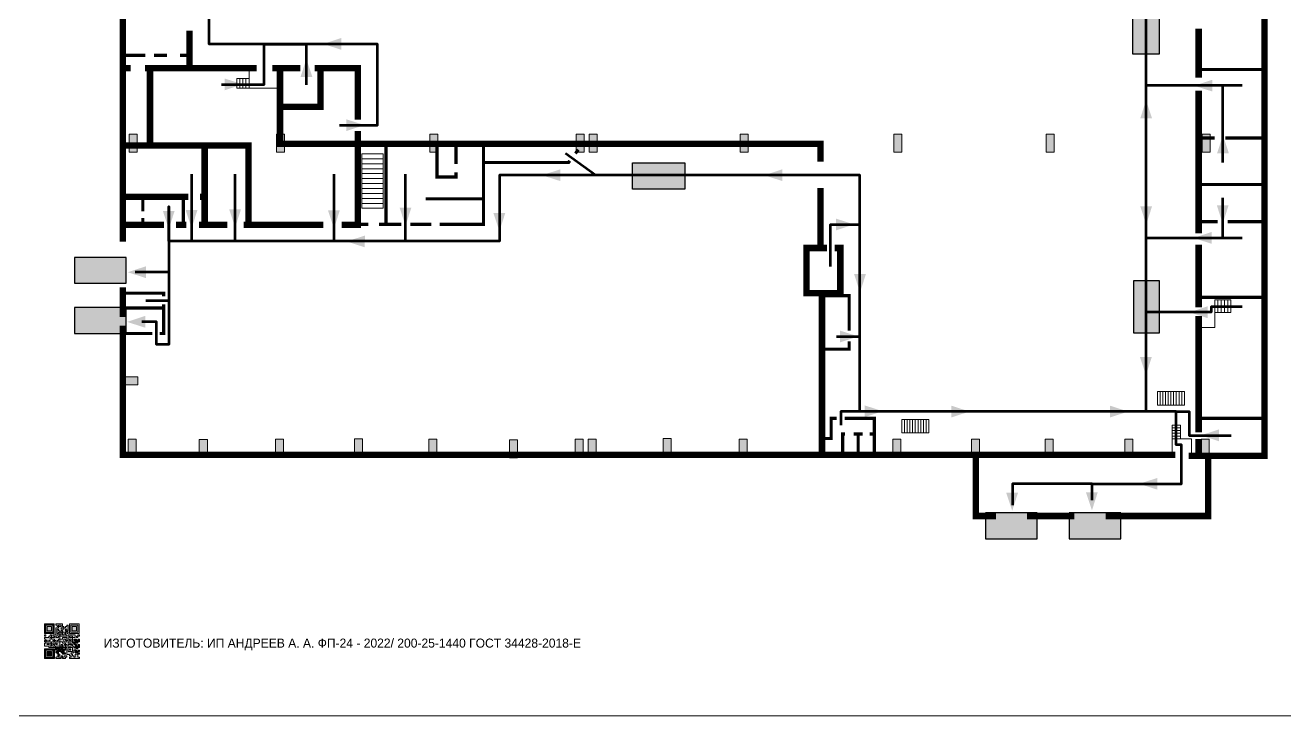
# Model space of a CAD drawing. Header units: millimetres. Extents: x 13810 to 67229, y 12374 to 21950.
# Drawn here: x 43594.5 to 43985.2, y 14154.1 to 14368.4 of the extents above; entities that cross this region are included whole.
import ezdxf

# ---------------------------------------------------------------- set-up
doc = ezdxf.new("R2010")
doc.units = ezdxf.units.MM
doc.layers.add('План_Штампы', color=7, linetype='Continuous')
doc.styles.add('обычный', font='arial.ttf')

# ---------------------------------------------------------------- blocks, each defined once
blk = doc.blocks.new('QR')
at = {"lineweight": 0}
h = blk.add_hatch(color=256, dxfattribs=at)
h.dxf.hatch_style = 1
h.paths.add_polyline_path([(9241.16, 2687.38), (9242.01, 2687.38), (9242.01, 2687.83), (9241.59, 2687.83), (9241.59, 2688.68), (9239.45, 2688.68), (9239.45, 2688.25), (9239.86, 2688.25), (9239.86, 2687.83), (9240.29, 2687.83), (9240.29, 2688.25), (9241.16, 2688.25), (9241.16, 2687.83), (9240.29, 2687.83), (9240.29, 2687.38), (9239.45, 2687.38), (9239.45, 2685.22), (9238.57, 2685.22), (9238.57, 2684.8), (9239.02, 2684.8), (9239.02, 2684.37), (9238.13, 2684.37), (9238.13, 2683.92), (9239.02, 2683.92), (9239.02, 2683.5), (9239.44, 2683.5), (9239.44, 2682.64), (9239.87, 2682.64), (9239.87, 2682.18), (9239.44, 2682.18), (9239.44, 2682.64), (9238.13, 2682.64), (9238.13, 2681.76), (9237.71, 2681.76), (9237.71, 2682.64), (9238.13, 2682.64), (9238.13, 2683.07), (9237.27, 2683.07), (9237.27, 2683.51), (9237.71, 2683.51), (9237.71, 2684.37), (9238.13, 2684.37), (9238.13, 2685.22), (9237.71, 2685.22), (9237.71, 2684.8), (9237.28, 2684.8), (9237.28, 2684.38), (9235.98, 2684.38), (9235.98, 2683.92), (9236.4, 2683.92), (9236.4, 2683.49), (9236.84, 2683.49), (9236.84, 2683.07), (9236.4, 2683.07), (9236.4, 2682.64), (9235.98, 2682.64), (9235.98, 2681.76), (9237.29, 2681.76), (9237.29, 2681.33), (9239.43, 2681.33), (9239.43, 2681.76), (9240.74, 2681.76), (9240.74, 2683.05), (9239.87, 2683.05), (9239.87, 2683.5), (9240.29, 2683.5), (9240.29, 2683.91), (9240.74, 2683.91), (9240.74, 2684.81), (9240.29, 2684.81), (9240.29, 2684.79), (9240.29, 2684.37), (9239.45, 2684.37), (9239.45, 2684.8), (9239.87, 2684.8), (9239.87, 2685.21), (9240.74, 2685.21), (9240.74, 2686.1), (9240.29, 2686.1), (9240.29, 2685.64), (9239.86, 2685.64), (9239.86, 2686.95), (9240.29, 2686.95), (9240.29, 2686.52), (9240.74, 2686.52), (9240.74, 2686.1), (9241.16, 2686.1), (9241.16, 2686.53), (9241.59, 2686.53), (9241.59, 2686.1), (9242.02, 2686.1), (9242.02, 2685.21), (9241.59, 2685.21), (9241.59, 2686.1), (9241.16, 2686.1), (9241.16, 2685.21), (9240.74, 2685.21), (9240.74, 2684.81), (9242.89, 2684.81), (9242.89, 2685.22), (9242.47, 2685.22), (9242.47, 2686.11), (9242.89, 2686.11), (9242.89, 2686.52), (9242.46, 2686.52), (9242.46, 2686.95), (9242.89, 2686.95), (9242.89, 2686.52), (9243.32, 2686.52), (9243.32, 2688.26), (9242.9, 2688.26), (9242.9, 2687.83), (9242.47, 2687.83), (9242.47, 2687.38), (9242.01, 2687.38), (9242.01, 2686.94), (9241.16, 2686.94)])
h.paths.add_polyline_path([(9239.02, 2682.18), (9239.02, 2681.76), (9238.54, 2681.76), (9238.54, 2682.18)], flags=16)
h.paths.add_polyline_path([(9237.27, 2682.65), (9237.27, 2682.19), (9236.83, 2682.19), (9236.83, 2682.65)], flags=16)
h = blk.add_hatch(color=256, dxfattribs=at)
h.dxf.hatch_style = 1
h.paths.add_polyline_path([(9238.15, 2687.83), (9236.83, 2687.83), (9236.83, 2686.52), (9238.15, 2686.52)], flags=0)
h.paths.add_polyline_path([(9239.01, 2685.65), (9239.01, 2688.68), (9235.98, 2688.68), (9235.98, 2685.65)])
h.paths.add_polyline_path([(9236.41, 2686.1), (9236.41, 2688.26), (9238.56, 2688.26), (9238.56, 2686.1)], flags=16)
h.paths.add_polyline_path([(9236.83, 2686.52), (9236.83, 2687.83), (9238.15, 2687.83), (9238.15, 2686.52)], flags=0)
h = blk.add_hatch(color=256, dxfattribs=at)
h.dxf.hatch_style = 1
h.paths.add_polyline_path([(9238.15, 2686.52), (9238.15, 2687.83), (9236.83, 2687.83), (9236.83, 2686.52)])
h.paths.add_polyline_path([(9245.91, 2686.52), (9245.91, 2687.83), (9244.59, 2687.83), (9244.59, 2686.52)], flags=0)
h.paths.add_polyline_path([(9246.77, 2685.65), (9246.77, 2688.68), (9243.74, 2688.68), (9243.74, 2685.65)])
h.paths.add_polyline_path([(9244.17, 2686.1), (9244.17, 2688.26), (9246.32, 2688.26), (9246.32, 2686.1)], flags=16)
h.paths.add_polyline_path([(9244.59, 2686.52), (9244.59, 2687.83), (9245.91, 2687.83), (9245.91, 2686.52)], flags=0)
h = blk.add_hatch(color=256, dxfattribs=at)
h.dxf.hatch_style = 1
h.paths.add_polyline_path([(9243.32, 2686.11), (9242.89, 2686.11), (9242.89, 2685.64), (9243.32, 2685.64)])
h.paths.add_polyline_path([(9239.02, 2683.07), (9239.02, 2683.5), (9238.56, 2683.5), (9238.56, 2683.07)])
h.paths.add_polyline_path([(9236.4, 2684.8), (9236.4, 2685.22), (9235.98, 2685.22), (9235.98, 2684.8)])
h.paths.add_polyline_path([(9236.4, 2683.07), (9236.4, 2683.49), (9235.98, 2683.49), (9235.98, 2683.07)])
h = blk.add_hatch(color=256, dxfattribs=at)
h.dxf.hatch_style = 1
h.paths.add_polyline_path([(9240.75, 2681.76), (9240.75, 2681.35), (9241.17, 2681.35), (9241.17, 2681.76)])
h.paths.add_polyline_path([(9241.6, 2682.18), (9241.17, 2682.18), (9241.17, 2681.76), (9241.6, 2681.76)])
h.paths.add_polyline_path([(9242.47, 2681.34), (9242.47, 2682.19), (9242.02, 2682.19), (9242.02, 2681.76), (9241.6, 2681.76), (9241.6, 2681.34)])
h.paths.add_polyline_path([(9239.87, 2678.3), (9239.44, 2678.3), (9239.44, 2677.89), (9241.17, 2677.89), (9241.17, 2678.3), (9240.28, 2678.3), (9240.28, 2678.73), (9239.87, 2678.73)])
h.paths.add_polyline_path([(9240.75, 2678.73), (9240.75, 2679.19), (9240.28, 2679.19), (9240.28, 2678.73)])
h.paths.add_polyline_path([(9241.6, 2678.73), (9241.17, 2678.73), (9241.17, 2678.3), (9241.6, 2678.3)])
h.paths.add_polyline_path([(9242.02, 2678.3), (9241.6, 2678.3), (9241.6, 2677.89), (9242.48, 2677.89), (9242.48, 2678.31), (9242.9, 2678.31), (9242.9, 2678.73), (9242.02, 2678.73)])
h.paths.add_polyline_path([(9246.36, 2684.37), (9246.36, 2684.79), (9245.93, 2684.79), (9245.93, 2684.37)])
h.paths.add_polyline_path([(9246.78, 2685.2), (9246.36, 2685.2), (9246.36, 2684.79), (9246.78, 2684.79)])
h.paths.add_polyline_path([(9245.91, 2687.83), (9244.59, 2687.83), (9244.59, 2686.52), (9245.91, 2686.52)])
h = blk.add_hatch(color=256, dxfattribs=at)
h.dxf.hatch_style = 1
h.paths.add_polyline_path([(9243.32, 2682.64), (9243.32, 2683.07), (9244.62, 2683.07), (9244.62, 2684.37), (9243.74, 2684.37), (9243.74, 2684.8), (9244.62, 2684.8), (9244.62, 2684.37), (9245.48, 2684.37), (9245.48, 2685.22), (9243.32, 2685.22), (9243.32, 2683.5), (9242.89, 2683.5), (9242.89, 2683.06), (9242.01, 2683.06), (9242.01, 2683.91), (9242.47, 2683.91), (9242.47, 2683.5), (9242.89, 2683.5), (9242.89, 2684.38), (9241.59, 2684.38), (9241.59, 2683.91), (9240.74, 2683.91), (9240.74, 2683.05), (9241.59, 2683.05), (9241.59, 2682.64), (9242.47, 2682.64), (9242.47, 2682.19), (9242.91, 2682.19), (9242.91, 2681.34), (9242.48, 2681.34), (9242.48, 2680.91), (9242.91, 2680.91), (9242.91, 2679.17), (9243.75, 2679.17), (9243.75, 2678.73), (9244.2, 2678.73), (9244.2, 2678.3), (9243.75, 2678.3), (9243.75, 2677.88), (9246.78, 2677.88), (9246.78, 2678.3), (9246.35, 2678.3), (9246.35, 2679.19), (9245.48, 2679.19), (9245.48, 2678.31), (9245.05, 2678.31), (9245.05, 2678.73), (9244.62, 2678.73), (9244.62, 2679.19), (9244.2, 2679.19), (9244.2, 2679.61), (9245.05, 2679.61), (9245.05, 2680.46), (9245.48, 2680.46), (9245.48, 2681.34), (9245.04, 2681.34), (9245.04, 2681.76), (9244.63, 2681.76), (9244.63, 2682.19), (9244.21, 2682.19), (9244.21, 2681.76), (9243.32, 2681.76), (9243.32, 2682.19), (9244.21, 2682.19), (9244.21, 2682.64)])
h.paths.add_polyline_path([(9243.75, 2683.49), (9243.75, 2683.92), (9244.21, 2683.92), (9244.21, 2683.49)], flags=16)
h.paths.add_polyline_path([(9243.32, 2681.34), (9244.63, 2681.34), (9244.63, 2680.04), (9243.32, 2680.04)], flags=16)
h.paths.add_polyline_path([(9243.76, 2680.89), (9244.18, 2680.89), (9244.18, 2680.48), (9243.76, 2680.48)], flags=0)
h = blk.add_hatch(color=256, dxfattribs=at)
h.dxf.hatch_style = 1
h.paths.add_polyline_path([(9235.98, 2680.9), (9235.98, 2677.86), (9239.02, 2677.86), (9239.02, 2680.9)])
h.paths.add_polyline_path([(9238.57, 2680.48), (9238.57, 2678.32), (9236.41, 2678.32), (9236.41, 2680.48)], flags=16)
h.paths.add_polyline_path([(9238.15, 2680.05), (9238.15, 2678.74), (9236.83, 2678.74), (9236.83, 2680.05)], flags=0)
h = blk.add_hatch(color=256, dxfattribs=at)
h.dxf.hatch_style = 1
h.paths.add_polyline_path([(9242.02, 2680.46), (9242.48, 2680.46), (9242.48, 2680.91), (9241.58, 2680.91), (9241.58, 2681.35), (9241.17, 2681.35), (9241.17, 2680.91), (9240.75, 2680.91), (9240.75, 2681.33), (9239.43, 2681.33), (9239.43, 2680.46), (9239.86, 2680.46), (9239.86, 2680.92), (9240.3, 2680.92), (9240.3, 2680.46), (9239.86, 2680.46), (9239.86, 2680.04), (9239.44, 2680.04), (9239.44, 2679.62), (9239.86, 2679.62), (9239.86, 2679.19), (9240.29, 2679.19), (9240.29, 2680.03), (9241.18, 2680.03), (9241.18, 2680.47), (9241.6, 2680.47), (9241.6, 2680.03), (9241.18, 2680.03), (9241.18, 2679.61), (9241.6, 2679.61), (9241.6, 2679.19), (9242.47, 2679.19), (9242.47, 2679.6), (9242.02, 2679.6)])
h = blk.add_hatch(color=256, dxfattribs=at)
h.dxf.hatch_style = 1
h.paths.add_polyline_path([(9244.18, 2680.48), (9244.18, 2680.89), (9243.76, 2680.89), (9243.76, 2680.48)])
h = blk.add_hatch(color=256, dxfattribs=at)
h.dxf.hatch_style = 1
h.paths.add_polyline_path([(9246.36, 2683.07), (9246.78, 2683.07), (9246.78, 2683.92), (9246.36, 2683.92), (9246.36, 2683.49), (9245.92, 2683.49), (9245.92, 2683.92), (9245.06, 2683.92), (9245.06, 2683.49), (9245.48, 2683.49), (9245.48, 2683.07), (9244.62, 2683.07), (9244.62, 2682.65), (9245.05, 2682.65), (9245.05, 2682.18), (9245.48, 2682.18), (9245.48, 2682.65), (9246.36, 2682.65)])
h.paths.add_polyline_path([(9246.78, 2682.18), (9246.36, 2682.18), (9246.36, 2681.75), (9245.92, 2681.75), (9245.92, 2682.18), (9245.48, 2682.18), (9245.48, 2681.34), (9245.48, 2681.34), (9245.94, 2681.34), (9245.94, 2680.91), (9246.36, 2680.91), (9246.36, 2681.34), (9246.78, 2681.34)])
h = blk.add_hatch(color=256, dxfattribs=at)
h.dxf.hatch_style = 1
h.paths.add_polyline_path([(9245.93, 2680.04), (9245.93, 2680.46), (9245.48, 2680.46), (9245.48, 2679.62), (9246.35, 2679.62), (9246.35, 2680.04)])
h.paths.add_polyline_path([(9246.78, 2680.04), (9246.78, 2680.46), (9246.35, 2680.46), (9246.35, 2680.04)])
h.paths.add_polyline_path([(9246.78, 2679.18), (9246.78, 2679.62), (9246.35, 2679.62), (9246.35, 2679.18)])
h = blk.add_hatch(color=256, dxfattribs=at)
h.dxf.hatch_style = 1
h.paths.add_polyline_path([(9238.15, 2680.05), (9236.83, 2680.05), (9236.83, 2678.74), (9238.15, 2678.74)])
for points in [[(9237.71, 2685.22), (9238.13, 2685.22), (9238.13, 2684.37), (9237.71, 2684.37), (9237.71, 2683.51), (9237.27, 2683.51), (9237.27, 2683.07), (9238.13, 2683.07), (9238.13, 2682.64), (9237.71, 2682.64), (9237.71, 2681.76), (9238.13, 2681.76), (9238.13, 2682.64), (9239.44, 2682.64), (9239.44, 2683.5), (9239.02, 2683.5), (9239.02, 2683.07), (9238.56, 2683.07), (9238.56, 2683.5), (9239.02, 2683.5), (9239.02, 2683.92), (9238.13, 2683.92), (9238.13, 2684.37), (9239.02, 2684.37), (9239.02, 2684.8), (9238.57, 2684.8), (9238.57, 2685.22), (9239.45, 2685.22), (9239.45, 2687.38), (9240.29, 2687.38), (9240.29, 2687.83), (9239.86, 2687.83), (9239.86, 2688.25), (9239.45, 2688.25), (9239.45, 2688.68), (9241.59, 2688.68), (9241.59, 2687.83), (9242.01, 2687.83), (9242.01, 2687.38), (9242.47, 2687.38), (9242.47, 2687.83), (9242.9, 2687.83), (9242.9, 2688.26), (9243.32, 2688.26), (9243.32, 2686.52), (9242.89, 2686.52), (9242.89, 2686.11), (9243.32, 2686.11), (9243.32, 2685.64), (9242.89, 2685.64), (9242.89, 2686.11), (9242.47, 2686.11), (9242.47, 2685.22), (9242.89, 2685.22), (9242.89, 2684.81), (9240.74, 2684.81), (9240.74, 2683.91), (9241.59, 2683.91), (9241.59, 2684.38), (9242.89, 2684.38), (9242.89, 2683.5), (9242.47, 2683.5), (9242.47, 2683.91), (9242.01, 2683.91), (9242.01, 2683.06), (9242.89, 2683.06), (9242.89, 2683.5), (9243.32, 2683.5), (9243.32, 2685.22), (9245.48, 2685.22), (9245.48, 2684.37), (9244.62, 2684.37), (9244.62, 2683.07), (9245.48, 2683.07), (9245.48, 2683.49), (9245.06, 2683.49), (9245.06, 2683.92), (9245.92, 2683.92), (9245.92, 2683.49), (9246.36, 2683.49), (9246.36, 2683.92), (9246.78, 2683.92), (9246.78, 2683.07), (9246.36, 2683.07), (9246.36, 2682.65), (9245.48, 2682.65), (9245.48, 2682.18), (9245.92, 2682.18), (9245.92, 2681.75), (9246.36, 2681.75), (9246.36, 2682.18), (9246.78, 2682.18), (9246.78, 2681.34), (9246.36, 2681.34), (9246.36, 2680.91), (9245.94, 2680.91), (9245.94, 2681.34), (9245.48, 2681.34), (9245.48, 2680.46), (9245.93, 2680.46), (9245.93, 2680.04), (9246.35, 2680.04), (9246.35, 2680.46), (9246.78, 2680.46), (9246.78, 2680.04), (9246.78, 2680.04), (9246.35, 2680.04), (9246.35, 2679.62), (9246.78, 2679.62), (9246.78, 2679.18), (9246.35, 2679.18), (9246.35, 2678.3), (9246.78, 2678.3), (9246.78, 2677.88), (9243.75, 2677.88), (9243.75, 2678.3), (9244.2, 2678.3), (9244.2, 2678.73), (9243.75, 2678.73), (9243.75, 2679.17), (9242.91, 2679.17), (9242.91, 2680.91), (9242.48, 2680.91), (9242.48, 2680.46), (9242.02, 2680.46), (9242.02, 2679.6), (9242.47, 2679.6), (9242.47, 2679.19), (9241.6, 2679.19), (9241.6, 2679.61), (9241.18, 2679.61), (9241.18, 2680.03), (9240.29, 2680.03), (9240.29, 2679.19), (9240.75, 2679.19), (9240.75, 2678.73), (9240.28, 2678.73), (9240.28, 2678.3), (9241.17, 2678.3), (9241.17, 2678.73), (9241.6, 2678.73), (9241.6, 2678.3), (9242.02, 2678.3), (9242.02, 2678.73), (9242.9, 2678.73), (9242.9, 2678.31), (9242.48, 2678.31), (9242.48, 2677.89), (9241.6, 2677.89), (9241.6, 2678.3), (9241.17, 2678.3), (9241.17, 2677.89), (9239.44, 2677.89), (9239.44, 2678.3), (9239.87, 2678.3), (9239.87, 2678.73), (9240.28, 2678.73), (9240.28, 2679.19), (9240.29, 2679.19), (9239.86, 2679.19), (9239.86, 2679.62), (9239.44, 2679.62), (9239.44, 2680.04), (9239.86, 2680.04), (9239.86, 2680.46), (9239.43, 2680.46), (9239.43, 2681.33), (9237.29, 2681.33), (9237.29, 2681.76), (9235.98, 2681.76), (9235.98, 2682.64), (9236.4, 2682.64), (9236.4, 2683.07), (9235.98, 2683.07), (9235.98, 2683.49), (9236.4, 2683.49), (9236.4, 2683.92), (9235.98, 2683.92), (9235.98, 2684.38), (9237.28, 2684.38), (9237.28, 2684.8), (9237.71, 2684.8), (9237.71, 2685.22), (9237.92, 2685.22)], [(9240.74, 2685.21), (9239.87, 2685.21), (9239.87, 2684.8), (9239.45, 2684.8), (9239.45, 2684.37), (9240.29, 2684.37), (9240.29, 2684.79), (9240.29, 2684.81), (9240.74, 2684.81), (9240.74, 2685.21), (9239.87, 2685.21)], [(9240.74, 2686.1), (9240.74, 2686.52), (9240.29, 2686.52), (9240.29, 2686.95), (9239.86, 2686.95), (9239.86, 2685.64), (9240.29, 2685.64), (9240.29, 2686.1), (9240.74, 2686.1), (9240.74, 2686.52)], [(9244.62, 2684.37), (9244.62, 2684.8), (9243.74, 2684.8), (9243.74, 2684.37), (9244.62, 2684.37)], [(9240.74, 2683.05), (9240.74, 2681.76), (9239.43, 2681.76), (9239.43, 2681.33), (9240.75, 2681.33), (9240.75, 2681.35), (9240.75, 2680.91), (9241.17, 2680.91), (9241.17, 2681.35), (9241.58, 2681.35), (9241.58, 2680.91), (9242.48, 2680.91), (9242.48, 2681.34), (9242.91, 2681.34), (9242.91, 2682.19), (9242.47, 2682.19), (9242.47, 2682.64), (9241.59, 2682.64), (9241.59, 2683.05), (9240.74, 2683.05)], [(9239.86, 2680.46), (9239.86, 2680.92), (9240.3, 2680.92), (9240.3, 2680.46), (9239.86, 2680.46)], [(9240.74, 2683.91), (9240.29, 2683.91), (9240.29, 2683.5), (9239.87, 2683.5), (9239.87, 2683.05), (9240.74, 2683.05), (9240.74, 2683.91)], [(9241.6, 2681.76), (9242.02, 2681.76), (9242.02, 2682.19), (9242.47, 2682.19), (9242.47, 2681.34), (9241.6, 2681.34), (9241.6, 2681.76)], [(9244.62, 2683.07), (9243.32, 2683.07), (9243.32, 2682.64), (9244.21, 2682.64), (9244.21, 2682.19), (9243.32, 2682.19), (9243.32, 2681.76), (9244.21, 2681.76), (9244.21, 2682.19), (9244.63, 2682.19), (9244.63, 2681.76), (9245.04, 2681.76), (9245.04, 2681.34), (9245.48, 2681.34)], [(9245.48, 2680.46), (9245.05, 2680.46), (9245.05, 2679.61), (9244.2, 2679.61), (9244.2, 2679.19), (9244.62, 2679.19), (9244.62, 2678.73), (9245.05, 2678.73), (9245.05, 2678.31), (9245.48, 2678.31), (9245.48, 2679.19), (9246.35, 2679.19), (9246.35, 2679.07)], [(9245.48, 2682.18), (9245.05, 2682.18), (9245.05, 2682.65), (9244.62, 2682.65), (9244.62, 2683.07)], [(9245.48, 2682.18), (9245.48, 2681.34)], [(9246.35, 2679.62), (9245.48, 2679.62), (9245.48, 2680.46)], [(9245.48, 2680.46), (9245.48, 2679.62), (9246.35, 2679.62), (9246.35, 2680.04), (9245.93, 2680.04), (9245.93, 2680.46), (9245.48, 2680.46), (9245.48, 2679.62)], [(9246.35, 2679.62), (9246.35, 2679.18)]]:
    blk.add_lwpolyline(points, dxfattribs=at)
for points in [[(9235.98, 2685.65), (9239.01, 2685.65), (9239.01, 2688.68), (9235.98, 2688.68)], [(9236.41, 2688.26), (9238.56, 2688.26), (9238.56, 2686.1), (9236.41, 2686.1)], [(9240.29, 2687.83), (9241.16, 2687.83), (9241.16, 2688.25), (9240.29, 2688.25)], [(9240.29, 2688.25), (9241.16, 2688.25), (9241.16, 2687.83), (9240.29, 2687.83)], [(9243.74, 2685.65), (9246.77, 2685.65), (9246.77, 2688.68), (9243.74, 2688.68)], [(9244.17, 2688.26), (9246.32, 2688.26), (9246.32, 2686.1), (9244.17, 2686.1)], [(9235.98, 2684.8), (9236.4, 2684.8), (9236.4, 2685.22), (9235.98, 2685.22)], [(9236.83, 2687.83), (9238.15, 2687.83), (9238.15, 2686.52), (9236.83, 2686.52)], [(9241.16, 2686.1), (9240.74, 2686.1), (9240.74, 2685.21), (9241.16, 2685.21)], [(9242.01, 2687.38), (9241.16, 2687.38), (9241.16, 2686.94), (9242.01, 2686.94)], [(9241.16, 2687.38), (9242.01, 2687.38), (9242.01, 2686.94), (9241.16, 2686.94)], [(9241.16, 2686.53), (9241.59, 2686.53), (9241.59, 2686.1), (9241.16, 2686.1)], [(9241.59, 2686.1), (9242.02, 2686.1), (9242.02, 2685.21), (9241.59, 2685.21)], [(9242.89, 2686.52), (9242.46, 2686.52), (9242.46, 2686.95), (9242.89, 2686.95)], [(9244.59, 2687.83), (9245.91, 2687.83), (9245.91, 2686.52), (9244.59, 2686.52)], [(9245.93, 2684.79), (9246.36, 2684.79), (9246.36, 2684.37), (9245.93, 2684.37)], [(9246.36, 2685.2), (9246.78, 2685.2), (9246.78, 2684.79), (9246.36, 2684.79)], [(9235.98, 2677.86), (9239.02, 2677.86), (9239.02, 2680.9), (9235.98, 2680.9)], [(9236.4, 2683.07), (9236.84, 2683.07), (9236.84, 2683.49), (9236.4, 2683.49)], [(9236.41, 2680.48), (9238.57, 2680.48), (9238.57, 2678.32), (9236.41, 2678.32)], [(9236.83, 2682.19), (9237.27, 2682.19), (9237.27, 2682.65), (9236.83, 2682.65)], [(9238.54, 2682.18), (9239.02, 2682.18), (9239.02, 2681.76), (9238.54, 2681.76)], [(9239.44, 2682.64), (9239.87, 2682.64), (9239.87, 2682.18), (9239.44, 2682.18)], [(9240.75, 2681.76), (9241.17, 2681.76), (9241.17, 2681.35), (9240.75, 2681.35)], [(9241.17, 2682.18), (9241.6, 2682.18), (9241.6, 2681.76), (9241.17, 2681.76)], [(9241.18, 2680.03), (9241.6, 2680.03), (9241.6, 2680.47), (9241.18, 2680.47)], [(9243.32, 2680.04), (9244.63, 2680.04), (9244.63, 2681.34), (9243.32, 2681.34)], [(9243.75, 2683.92), (9244.21, 2683.92), (9244.21, 2683.49), (9243.75, 2683.49)], [(9243.76, 2680.89), (9244.18, 2680.89), (9244.18, 2680.48), (9243.76, 2680.48)], [(9236.83, 2680.05), (9238.15, 2680.05), (9238.15, 2678.74), (9236.83, 2678.74)]]:
    blk.add_lwpolyline(points, close=True, dxfattribs=at)
blk = doc.blocks.new('A$C7B4425F7')
at = {"true_color": 0xffffff}
blk.add_hatch(color=7, dxfattribs=at).paths.add_polyline_path([(0, 0), (-16, 0), (-16, -8), (0, -8)])
h = blk.add_hatch(color=126)
h.paths.add_polyline_path([(-0.2, -0.2), (-15.8, -0.2), (-15.8, -7.8), (-0.2, -7.8)])
h.paths.add_polyline_path([(-11.76, -2.03), (-11.76, -3.66), (-11.17, -3.66, -0.568275), (-11.17, -6.18), (-12.58, -6.18), (-12.58, -2.03)], flags=16)
h.paths.add_polyline_path([(-13.33, -4.12, -0.495768), (-13.59, -6.18), (-15.03, -6.18), (-15.03, -2.03), (-13.59, -2.03, -0.487973)], flags=16)
h.paths.add_polyline_path([(-10.25, -2.03), (-9.48, -2.03), (-9.48, -6.18), (-10.25, -6.18)], flags=16)
h.paths.add_polyline_path([(-13.84, -3.69), (-14.24, -3.69), (-14.24, -3.03), (-13.9, -3.03, -0.692621)], flags=0)
h.paths.add_polyline_path([(-9.15, -2.03), (-8.4, -2.03), (-8.04, -3.07), (-7.68, -2.03), (-6.93, -2.03), (-7.64, -4.1), (-6.93, -6.18), (-7.68, -6.18), (-8.04, -5.14), (-8.4, -6.18), (-9.15, -6.18), (-8.44, -4.1)], flags=16)
h.paths.add_polyline_path([(-11.76, -4.46), (-11.42, -4.46, -0.692621), (-11.36, -5.12), (-11.76, -5.12)], flags=0)
h.paths.add_polyline_path([(-13.9, -5.2), (-14.24, -5.2), (-14.24, -4.55), (-13.84, -4.55, -0.708038)], flags=0)
edge = h.paths.add_edge_path(flags=16)
edge.add_ellipse((-5.51, -4.08), major_axis=(0, 2.05), ratio=0.586184, start_angle=0, end_angle=360)
edge = h.paths.add_edge_path(flags=0)
edge.add_ellipse((-5.51, -4.08), major_axis=(0, 1.14), ratio=0.454828, start_angle=0, end_angle=360)
h.paths.add_polyline_path([(-4.13, -4.96, 0.377264), (-3.48, -4.52, 0.0555), (-3.16, -2.03), (-1.66, -2.03), (-1.66, -4.96), (-0.96, -4.96), (-0.96, -7.01), (-1.75, -7.01), (-1.75, -6.18), (-3.3, -6.18), (-3.3, -7.02), (-4.13, -7.02)], flags=16)
h.paths.add_polyline_path([(-2.73, -2.91), (-2.28, -2.91), (-2.28, -4.96), (-3.05, -4.96, 0.079136)], flags=0)
at = {"color": 126}
blk.add_lwpolyline([(-16, -8), (0, -8), (0, 0), (-16, 0)], close=True, dxfattribs=at)
blk = doc.blocks.new('A$C32E8229D')
at = {"true_color": 0xffffff}
blk.add_hatch(color=7, dxfattribs=at).paths.add_polyline_path([(0, 0), (0, -8), (16, -8), (16, 0)])
h = blk.add_hatch(color=126)
h.paths.add_polyline_path([(0.2, -0.2), (15.8, -0.2), (15.8, -7.8), (0.2, -7.8)])
h.paths.add_polyline_path([(13.49, -2.05), (12.08, -2.05), (11.37, -2.63, 0.162397), (11.29, -2.84), (11.29, -3.63), (10.35, -3.63), (10.35, -4.05), (11.68, -4.05), (11.68, -3.48), (12.26, -4.28), (11.29, -5.1), (11.29, -6.78), (11.85, -6.78), (11.85, -5.44), (12.8, -4.64), (12.8, -5.94), (14.46, -5.94), (14.46, -5.39), (13.45, -5.39), (13.45, -3.97), (12.46, -2.59), (13.15, -2.59), (13.69, -3.34), (14.18, -3)], flags=16)
h.paths.add_polyline_path([(10.74, -1.82, 1), (11.8, -1.82, 1)], flags=16)
h.paths.add_polyline_path([(9.39, -3.59), (5.99, -3.59), (6.56, -3.03), (5.91, -3.03), (5.1, -3.83), (5.91, -4.64), (6.56, -4.64), (5.99, -4.09), (9.39, -4.09)], flags=16)
h.paths.add_polyline_path([(4.29, -1.08), (1.72, -1.08), (1.72, -6.6), (4.29, -6.6)], flags=16)
at = {"color": 126}
blk.add_lwpolyline([(16, -8), (0, -8), (0, 0), (16, 0)], close=True, dxfattribs=at)

msp = doc.modelspace()

# ---------------------------------------------------------------- hatches: boundary and pattern name
at = {"lineweight": 0}
h = msp.add_hatch(color=256, dxfattribs=at)
h.dxf.hatch_style = 1
h.paths.add_polyline_path([(43626.72, 14329.06), (43629.21, 14329.06), (43629.21, 14334.56), (43626.72, 14334.56)])
h = msp.add_hatch(color=256, dxfattribs=at)
h.dxf.hatch_style = 1
h.paths.add_polyline_path([(43672.44, 14329.06), (43674.93, 14329.06), (43674.93, 14334.56), (43672.44, 14334.56)])
h = msp.add_hatch(color=256, dxfattribs=at)
h.dxf.hatch_style = 1
h.paths.add_polyline_path([(43720.01, 14329.06), (43722.5, 14329.06), (43722.5, 14334.56), (43720.01, 14334.56)])
h = msp.add_hatch(color=256, dxfattribs=at)
h.dxf.hatch_style = 1
h.paths.add_polyline_path([(43765.42, 14329.06), (43767.91, 14329.06), (43767.91, 14334.56), (43765.42, 14334.56)])
h = msp.add_hatch(color=256, dxfattribs=at)
h.dxf.hatch_style = 1
h.paths.add_polyline_path([(43769.47, 14329.06), (43771.96, 14329.06), (43771.96, 14334.56), (43769.47, 14334.56)])
h = msp.add_hatch(color=256, dxfattribs=at)
h.dxf.hatch_style = 1
h.paths.add_polyline_path([(43816.31, 14329.06), (43818.8, 14329.06), (43818.8, 14334.56), (43816.31, 14334.56)])
h = msp.add_hatch(color=256, dxfattribs=at)
h.dxf.hatch_style = 1
h.paths.add_polyline_path([(43863.98, 14329.06), (43866.47, 14329.06), (43866.47, 14334.56), (43863.98, 14334.56)])
h = msp.add_hatch(color=256, dxfattribs=at)
h.dxf.hatch_style = 1
h.paths.add_polyline_path([(43911.21, 14329.06), (43913.7, 14329.06), (43913.7, 14334.56), (43911.21, 14334.56)])
h = msp.add_hatch(color=256, dxfattribs=at)
h.dxf.hatch_style = 1
h.paths.add_polyline_path([(43959.57, 14329.06), (43962.06, 14329.06), (43962.06, 14334.56), (43959.57, 14334.56)])
h = msp.add_hatch(color=256, dxfattribs=at)
h.dxf.hatch_style = 1
h.paths.add_polyline_path([(43623.93, 14259.31), (43623.93, 14256.82), (43629.43, 14256.82), (43629.43, 14259.31)])
h = msp.add_hatch(color=256, dxfattribs=at)
h.dxf.hatch_style = 1
h.paths.add_polyline_path([(43626.42, 14234.51), (43628.91, 14234.51), (43628.91, 14240.01), (43626.42, 14240.01)])
h = msp.add_hatch(color=256, dxfattribs=at)
h.dxf.hatch_style = 1
h.paths.add_polyline_path([(43648.51, 14234.37), (43651, 14234.37), (43651, 14239.87), (43648.51, 14239.87)])
h = msp.add_hatch(color=256, dxfattribs=at)
h.dxf.hatch_style = 1
h.paths.add_polyline_path([(43672.14, 14234.51), (43674.63, 14234.51), (43674.63, 14240.01), (43672.14, 14240.01)])
h = msp.add_hatch(color=256, dxfattribs=at)
h.dxf.hatch_style = 1
h.paths.add_polyline_path([(43696.64, 14234.55), (43699.13, 14234.55), (43699.13, 14240.05), (43696.64, 14240.05)])
h = msp.add_hatch(color=256, dxfattribs=at)
h.dxf.hatch_style = 1
h.paths.add_polyline_path([(43719.71, 14234.51), (43722.2, 14234.51), (43722.2, 14240.01), (43719.71, 14240.01)])
h = msp.add_hatch(color=256, dxfattribs=at)
h.dxf.hatch_style = 1
h.paths.add_polyline_path([(43744.7, 14234.21), (43747.19, 14234.21), (43747.19, 14239.71), (43744.7, 14239.71)])
h = msp.add_hatch(color=256, dxfattribs=at)
h.dxf.hatch_style = 1
h.paths.add_polyline_path([(43765.12, 14234.51), (43767.61, 14234.51), (43767.61, 14240.01), (43765.12, 14240.01)])
h = msp.add_hatch(color=256, dxfattribs=at)
h.dxf.hatch_style = 1
h.paths.add_polyline_path([(43769.17, 14234.51), (43771.66, 14234.51), (43771.66, 14240.01), (43769.17, 14240.01)])
h = msp.add_hatch(color=256, dxfattribs=at)
h.dxf.hatch_style = 1
h.paths.add_polyline_path([(43792.37, 14234.63), (43794.86, 14234.63), (43794.86, 14240.13), (43792.37, 14240.13)])
h = msp.add_hatch(color=256, dxfattribs=at)
h.dxf.hatch_style = 1
h.paths.add_polyline_path([(43816.01, 14234.51), (43818.5, 14234.51), (43818.5, 14240.01), (43816.01, 14240.01)])
h = msp.add_hatch(color=256, dxfattribs=at)
h.dxf.hatch_style = 1
h.paths.add_polyline_path([(43863.68, 14234.51), (43866.17, 14234.51), (43866.17, 14240.01), (43863.68, 14240.01)])
h = msp.add_hatch(color=256, dxfattribs=at)
h.dxf.hatch_style = 1
h.paths.add_polyline_path([(43888.04, 14234.51), (43890.53, 14234.51), (43890.53, 14240.01), (43888.04, 14240.01)])
h = msp.add_hatch(color=256, dxfattribs=at)
h.dxf.hatch_style = 1
h.paths.add_polyline_path([(43910.91, 14234.51), (43913.4, 14234.51), (43913.4, 14240.01), (43910.91, 14240.01)])
h = msp.add_hatch(color=256, dxfattribs=at)
h.dxf.hatch_style = 1
h.paths.add_polyline_path([(43935.6, 14234.51), (43938.09, 14234.51), (43938.09, 14240.01), (43935.6, 14240.01)])
h = msp.add_hatch(color=256, dxfattribs=at)
h.dxf.hatch_style = 1
h.paths.add_polyline_path([(43959.28, 14234.51), (43961.77, 14234.51), (43961.77, 14240.01), (43959.28, 14240.01)])

# ---------------------------------------------------------------- linework, layer by layer
at = {"color": 126, "lineweight": 0, "true_color": 0x008754}
msp.add_lwpolyline([(43578.76, 14549.12), (44178.76, 14549.12), (44178.76, 14154.12), (43578.76, 14154.12)], close=True, dxfattribs=at)
msp.add_lwpolyline([(43578.76, 14549.12), (44178.76, 14549.12), (44178.76, 14154.12), (43578.76, 14154.12)], close=True, dxfattribs=at)
msp.add_lwpolyline([(43578.76, 14549.12), (44178.76, 14549.12), (44178.76, 14154.12), (43578.76, 14154.12)], close=True, dxfattribs=at)
at = {"lineweight": 0}
for points, const_width in [([(43955.39, 14234.8), (43978.96, 14234.8), (43978.96, 14426.39), (43953.33, 14426.39)], 2), ([(43624.81, 14383.34), (43624.81, 14301.26)], 2), ([(43645.48, 14355.09), (43645.48, 14366.7)], 2), ([(43958.5, 14352.09), (43958.5, 14367.39)], 2), ([(43631.74, 14359.04), (43624.81, 14359.04)], 1), ([(43638.45, 14359.04), (43634.5, 14359.04)], 1), ([(43645.48, 14359.04), (43642.53, 14359.04)], 1), ([(43624.81, 14355.09), (43627.23, 14355.09)], 2), ([(43666.27, 14355.09), (43631.65, 14355.09)], 2), ([(43633.2, 14355.09), (43633.2, 14331.08)], 2), ([(43679.82, 14355.09), (43671.2, 14355.09)], 2), ([(43673.53, 14355.09), (43673.53, 14331.63), (43697.7, 14331.63)], 2), ([(43686.08, 14355.09), (43686.08, 14343.1), (43673.53, 14343.1)], 2), ([(43697.7, 14339.07), (43697.7, 14355.09), (43684.34, 14355.09)], 2), ([(43978.92, 14354.68), (43958.57, 14354.68)], 1), ([(43958.5, 14303.8), (43958.5, 14348.11)], 2), ([(43841.2, 14326.09), (43841.2, 14331.63), (43697.7, 14331.63), (43697.7, 14335.54), (43697.7, 14306.49), (43692.68, 14306.49)], 2), ([(43663.77, 14306.49), (43663.77, 14331.08), (43624.81, 14331.08)], 2), ([(43650.17, 14306.49), (43650.17, 14331.08)], 2), ([(43763.44, 14326.35), (43763.03, 14325.81), (43736.67, 14325.81), (43736.67, 14331.4), (43736.67, 14306.65), (43723.1, 14306.65)], 1), ([(43728.13, 14325.37), (43728.13, 14331.39)], 1), ([(43963.45, 14333.42), (43957.96, 14333.42)], 1), ([(43978.73, 14333.42), (43966.79, 14333.42)], 1), ([(43706.41, 14306.65), (43706.41, 14331.09)], 1), ([(43728.13, 14322.75), (43728.13, 14321.29), (43722.21, 14321.29), (43722.21, 14331.12)], 1), ([(43766.08, 14329.79), (43765.18, 14328.62)], 1), ([(43841.2, 14299.27), (43841.2, 14317.88)], 2), ([(43978.61, 14319), (43958.82, 14319)], 1), ([(43645.08, 14315.14), (43624.81, 14315.14)], 2), ([(43630.98, 14315.14), (43630.98, 14310.71)], 1), ([(43643.52, 14306.49), (43643.52, 14315.14)], 1), ([(43650.17, 14315.14), (43648.77, 14315.14)], 2), ([(43736.53, 14314.54), (43718.73, 14314.54)], 1), ([(43630.98, 14306.49), (43630.98, 14308.59)], 1), ([(43637.51, 14306.49), (43624.81, 14306.49)], 2), ([(43644.53, 14306.49), (43641.25, 14306.49)], 2), ([(43657.21, 14306.49), (43648.44, 14306.49)], 2), ([(43687.02, 14306.49), (43662.24, 14306.49)], 2), ([(43700.89, 14306.65), (43695.98, 14306.65)], 1), ([(43711.14, 14306.65), (43704.24, 14306.65)], 1), ([(43720.51, 14306.65), (43713.93, 14306.65)], 1), ([(43964.4, 14307.48), (43958.19, 14307.48)], 1), ([(43979.34, 14307.48), (43967.52, 14307.48)], 1), ([(43958.5, 14280.9), (43958.5, 14300.32)], 2), ([(43841.66, 14235.09), (43841.66, 14285.29), (43836.86, 14285.29), (43836.86, 14299.27), (43843.2, 14299.27)], 2), ([(43845.61, 14299.27), (43847.34, 14299.27), (43847.34, 14285.29), (43841.66, 14285.29)], 2), ([(43624.81, 14287.09), (43624.81, 14277.82)], 2), ([(43625.26, 14285.25), (43637.42, 14285.25), (43637.42, 14284.25)], 1), ([(43842.28, 14284.52), (43850.08, 14284.52), (43850.08, 14273.61)], 1), ([(43637.42, 14280.67), (43624.57, 14280.67)], 1), ([(43637.42, 14281.77), (43637.42, 14272.75), (43636.25, 14272.75)], 1), ([(43958.5, 14283.96), (43979.13, 14283.96)], 1), ([(43958.5, 14242.13), (43958.5, 14278.15)], 2), ([(43624.81, 14275.14), (43624.81, 14235.09), (43951.25, 14235.09)], 2), ([(43633.9, 14272.75), (43625.05, 14272.75)], 1), ([(43850.08, 14270.27), (43850.08, 14267.88), (43841.87, 14267.88)], 1), ([(43846.26, 14246.42), (43844.5, 14246.42), (43844.5, 14240.18), (43842.05, 14240.18)], 1), ([(43857.88, 14235.33), (43857.88, 14246.42), (43848.7, 14246.42)], 1), ([(43979.2, 14246.41), (43958.88, 14246.41)], 1), ([(43848.05, 14235.3), (43848.05, 14241.54), (43848.8, 14241.54)], 1), ([(43851.52, 14241.54), (43854.3, 14241.54)], 1), ([(43852.87, 14241.54), (43852.87, 14235.27)], 1), ([(43857.88, 14241.54), (43856.45, 14241.54)], 1), ([(43958.5, 14234.8), (43958.5, 14240.01)], 2), ([(43895.68, 14216.11), (43889.38, 14216.11), (43889.38, 14235.09)], 2), ([(43961.46, 14234.8), (43961.46, 14216.11), (43929.67, 14216.11)], 2), ([(43919.98, 14216.11), (43905.27, 14216.11)], 2)]:
    msp.add_lwpolyline(points, dxfattribs=dict(at, const_width=const_width))
at = {"color": 126, "lineweight": 100, "true_color": 0x008754}
for points in [[(43942.19, 14248.59), (43942.19, 14413.13), (43952.38, 14413.13)], [(43655.41, 14350.05), (43668.61, 14350.05), (43668.61, 14362.58), (43681.7, 14362.58), (43651.56, 14362.58), (43651.56, 14385.83), (43629.5, 14385.83)], [(43691.96, 14337.4), (43703.74, 14337.4), (43703.74, 14362.58), (43681.7, 14362.58), (43681.7, 14349.88)], [(43971.95, 14349.67), (43942.19, 14349.67)], [(43966, 14325.79), (43966, 14349.67)], [(43819.77, 14321.85), (43771.39, 14321.85), (43762.06, 14328.65)], [(43771.39, 14321.85), (43741.61, 14321.85), (43741.61, 14301.36), (43639.02, 14301.36), (43639.02, 14312.19), (43639.02, 14291.83), (43628.65, 14291.83)], [(43646.17, 14301.36), (43646.17, 14322.24)], [(43659.67, 14301.36), (43659.67, 14322.24)], [(43690.36, 14301.36), (43690.36, 14322.24)], [(43712.49, 14301.36), (43712.49, 14322.24)], [(43853.4, 14248.59), (43853.4, 14321.85), (43819.77, 14321.85)], [(43966, 14302.34), (43966, 14314.88)], [(43844.27, 14293.53), (43844.27, 14306.6), (43853.4, 14306.6)], [(43971.95, 14302.34), (43942.19, 14302.34)], [(43639.02, 14291.83), (43639.02, 14269.32), (43635.2, 14269.32), (43635.2, 14276.32), (43630.72, 14276.32)], [(43631.95, 14283.04), (43639.02, 14283.04)], [(43971.95, 14281), (43962.34, 14281), (43962.34, 14279.33), (43942.19, 14279.33)], [(43846.16, 14271.85), (43853.4, 14271.85)], [(43951.48, 14248.59), (43847.49, 14248.59), (43847.49, 14244.31)], [(43925.48, 14226.15), (43953.2, 14226.15), (43953.2, 14238.24), (43951.48, 14238.24), (43951.48, 14248.59), (43955.53, 14248.59), (43955.53, 14241.14), (43968.63, 14241.14)], [(43925.48, 14221.01), (43925.48, 14226.15), (43900.73, 14226.15), (43900.73, 14219.53)]]:
    msp.add_lwpolyline(points, dxfattribs=at)
at = {"lineweight": 0}
for points in [[(43661.06, 14348.83), (43660.1, 14348.83), (43660.1, 14351.85), (43661.06, 14351.85)], [(43662.02, 14348.83), (43661.06, 14348.83), (43661.06, 14351.85), (43662.02, 14351.85)], [(43662.98, 14348.83), (43662.02, 14348.83), (43662.02, 14351.85), (43662.98, 14351.85)], [(43663.95, 14348.83), (43662.98, 14348.83), (43662.98, 14351.85), (43663.95, 14351.85)], [(43629.21, 14329.06), (43626.72, 14329.06), (43626.72, 14334.56), (43629.21, 14334.56)], [(43674.93, 14329.06), (43672.44, 14329.06), (43672.44, 14334.56), (43674.93, 14334.56)], [(43722.5, 14329.06), (43720.01, 14329.06), (43720.01, 14334.56), (43722.5, 14334.56)], [(43767.91, 14329.06), (43765.42, 14329.06), (43765.42, 14334.56), (43767.91, 14334.56)], [(43771.96, 14329.06), (43769.47, 14329.06), (43769.47, 14334.56), (43771.96, 14334.56)], [(43818.8, 14329.06), (43816.31, 14329.06), (43816.31, 14334.56), (43818.8, 14334.56)], [(43866.47, 14329.06), (43863.98, 14329.06), (43863.98, 14334.56), (43866.47, 14334.56)], [(43913.7, 14329.06), (43911.21, 14329.06), (43911.21, 14334.56), (43913.7, 14334.56)], [(43962.06, 14329.06), (43959.57, 14329.06), (43959.57, 14334.56), (43962.06, 14334.56)], [(43705.57, 14328.49), (43698.95, 14328.49), (43698.95, 14326.95), (43705.57, 14326.95)], [(43705.57, 14326.95), (43698.95, 14326.95), (43698.95, 14325.42), (43705.57, 14325.42)], [(43705.57, 14325.42), (43698.95, 14325.42), (43698.95, 14323.88), (43705.57, 14323.88)], [(43705.57, 14323.88), (43698.95, 14323.88), (43698.95, 14322.35), (43705.57, 14322.35)], [(43705.57, 14322.35), (43698.95, 14322.35), (43698.95, 14320.81), (43705.57, 14320.81)], [(43705.57, 14320.81), (43698.95, 14320.81), (43698.95, 14319.28), (43705.57, 14319.28)], [(43705.57, 14319.28), (43698.95, 14319.28), (43698.95, 14317.74), (43705.57, 14317.74)], [(43705.57, 14317.74), (43698.95, 14317.74), (43698.95, 14316.21), (43705.57, 14316.21)], [(43705.57, 14316.21), (43698.95, 14316.21), (43698.95, 14314.67), (43705.57, 14314.67)], [(43705.57, 14314.67), (43698.95, 14314.67), (43698.95, 14313.14), (43705.57, 14313.14)], [(43705.57, 14313.14), (43698.95, 14313.14), (43698.95, 14311.6), (43705.57, 14311.6)], [(43964.5, 14279.25), (43963.5, 14279.25), (43963.5, 14283.24), (43964.5, 14283.24)], [(43965.51, 14279.25), (43964.5, 14279.25), (43964.5, 14283.24), (43965.51, 14283.24)], [(43966.52, 14279.25), (43965.51, 14279.25), (43965.51, 14283.24), (43966.52, 14283.24)], [(43967.52, 14279.25), (43966.52, 14279.25), (43966.52, 14283.24), (43967.52, 14283.24)], [(43968.53, 14279.25), (43967.52, 14279.25), (43967.52, 14283.24), (43968.53, 14283.24)], [(43623.93, 14256.82), (43623.93, 14259.31), (43629.43, 14259.31), (43629.43, 14256.82)], [(43946.54, 14254.72), (43946.54, 14250.54), (43945.7, 14250.54), (43945.7, 14254.72)], [(43947.38, 14254.72), (43947.38, 14250.54), (43946.54, 14250.54), (43946.54, 14254.72)], [(43948.22, 14254.72), (43948.22, 14250.54), (43947.38, 14250.54), (43947.38, 14254.72)], [(43949.06, 14254.72), (43949.06, 14250.54), (43948.22, 14250.54), (43948.22, 14254.72)], [(43949.9, 14254.72), (43949.9, 14250.54), (43949.06, 14250.54), (43949.06, 14254.72)], [(43950.73, 14254.72), (43950.73, 14250.54), (43949.9, 14250.54), (43949.9, 14254.72)], [(43951.57, 14254.72), (43951.57, 14250.54), (43950.73, 14250.54), (43950.73, 14254.72)], [(43952.41, 14254.72), (43952.41, 14250.54), (43951.57, 14250.54), (43951.57, 14254.72)], [(43953.25, 14254.72), (43953.25, 14250.54), (43952.41, 14250.54), (43952.41, 14254.72)], [(43954.09, 14254.72), (43954.09, 14250.54), (43953.25, 14250.54), (43953.25, 14254.72)], [(43867.25, 14246.11), (43867.25, 14241.93), (43866.41, 14241.93), (43866.41, 14246.11)], [(43868.09, 14246.11), (43868.09, 14241.93), (43867.25, 14241.93), (43867.25, 14246.11)], [(43868.93, 14246.11), (43868.93, 14241.93), (43868.09, 14241.93), (43868.09, 14246.11)], [(43869.77, 14246.11), (43869.77, 14241.93), (43868.93, 14241.93), (43868.93, 14246.11)], [(43870.61, 14246.11), (43870.61, 14241.93), (43869.77, 14241.93), (43869.77, 14246.11)], [(43871.45, 14246.11), (43871.45, 14241.93), (43870.61, 14241.93), (43870.61, 14246.11)], [(43872.29, 14246.11), (43872.29, 14241.93), (43871.45, 14241.93), (43871.45, 14246.11)], [(43873.13, 14246.11), (43873.13, 14241.93), (43872.29, 14241.93), (43872.29, 14246.11)], [(43873.97, 14246.11), (43873.97, 14241.93), (43873.13, 14241.93), (43873.13, 14246.11)], [(43874.81, 14246.11), (43874.81, 14241.93), (43873.97, 14241.93), (43873.97, 14246.11)], [(43950.29, 14244.29), (43952.83, 14244.29), (43952.83, 14243.45), (43950.29, 14243.45)], [(43950.29, 14243.45), (43952.83, 14243.45), (43952.83, 14242.62), (43950.29, 14242.62)], [(43950.29, 14242.62), (43952.83, 14242.62), (43952.83, 14241.78), (43950.29, 14241.78)], [(43628.91, 14234.51), (43626.42, 14234.51), (43626.42, 14240.01), (43628.91, 14240.01)], [(43651, 14234.37), (43648.51, 14234.37), (43648.51, 14239.87), (43651, 14239.87)], [(43674.63, 14234.51), (43672.14, 14234.51), (43672.14, 14240.01), (43674.63, 14240.01)], [(43699.13, 14234.55), (43696.64, 14234.55), (43696.64, 14240.05), (43699.13, 14240.05)], [(43722.2, 14234.51), (43719.71, 14234.51), (43719.71, 14240.01), (43722.2, 14240.01)], [(43747.19, 14234.21), (43744.7, 14234.21), (43744.7, 14239.71), (43747.19, 14239.71)], [(43767.61, 14234.51), (43765.12, 14234.51), (43765.12, 14240.01), (43767.61, 14240.01)], [(43771.66, 14234.51), (43769.17, 14234.51), (43769.17, 14240.01), (43771.66, 14240.01)], [(43794.86, 14234.63), (43792.37, 14234.63), (43792.37, 14240.13), (43794.86, 14240.13)], [(43818.5, 14234.51), (43816.01, 14234.51), (43816.01, 14240.01), (43818.5, 14240.01)], [(43866.17, 14234.51), (43863.68, 14234.51), (43863.68, 14240.01), (43866.17, 14240.01)], [(43890.53, 14234.51), (43888.04, 14234.51), (43888.04, 14240.01), (43890.53, 14240.01)], [(43913.4, 14234.51), (43910.91, 14234.51), (43910.91, 14240.01), (43913.4, 14240.01)], [(43938.09, 14234.51), (43935.6, 14234.51), (43935.6, 14240.01), (43938.09, 14240.01)], [(43950.29, 14241.78), (43952.83, 14241.78), (43952.83, 14240.94), (43950.29, 14240.94)], [(43950.29, 14240.94), (43952.83, 14240.94), (43952.83, 14240.1), (43950.29, 14240.1)], [(43961.77, 14234.51), (43959.28, 14234.51), (43959.28, 14240.01), (43961.77, 14240.01)]]:
    msp.add_lwpolyline(points, close=True, dxfattribs=at)
for points in [[(43672.78, 14348.83), (43663.95, 14348.83), (43663.95, 14354.38)], [(43963.5, 14279.25), (43963.5, 14274.66), (43958.6, 14274.66)], [(43956.28, 14235.26), (43956.28, 14240.1), (43950.29, 14240.1), (43950.29, 14235.59)]]:
    msp.add_lwpolyline(points, dxfattribs=at)
at = {"layer": 'План_Штампы', "color": 126, "true_color": 0x008754}
for points in [[(43692.58, 14364.45), (43692.58, 14360.78), (43686.96, 14362.59)], [(43683.57, 14352.35), (43679.91, 14352.35), (43681.72, 14357.97)], [(43656.36, 14348.21), (43656.37, 14351.88), (43661.99, 14350.07)], [(43962.78, 14351.49), (43962.77, 14347.83), (43957.15, 14349.64)], [(43944.05, 14339.49), (43940.39, 14339.49), (43942.2, 14345.11)], [(43694.11, 14335.56), (43694.12, 14339.22), (43699.74, 14337.42)], [(43967.88, 14328.65), (43964.22, 14328.65), (43966.03, 14334.27)], [(43760.49, 14323.71), (43760.48, 14320.05), (43754.86, 14321.86)], [(43829.39, 14323.71), (43829.39, 14320.05), (43823.76, 14321.86)], [(43964.13, 14312.52), (43967.79, 14312.52), (43965.98, 14306.9)], [(43637.2, 14310.81), (43640.86, 14310.81), (43639.05, 14305.19)], [(43644.28, 14311.07), (43647.94, 14311.07), (43646.13, 14305.45)], [(43657.78, 14311.3), (43661.44, 14311.29), (43659.63, 14305.67)], [(43688.43, 14310.97), (43692.09, 14310.96), (43690.28, 14305.34)], [(43710.63, 14311.81), (43714.29, 14311.81), (43712.48, 14306.19)], [(43739.75, 14310.11), (43743.41, 14310.1), (43741.6, 14304.48)], [(43940.39, 14312.21), (43944.05, 14312.21), (43942.24, 14306.59)], [(43845.99, 14304.74), (43845.99, 14308.4), (43851.61, 14306.6)], [(43699.86, 14303.15), (43699.85, 14299.49), (43694.23, 14301.3)], [(43962.53, 14304.25), (43962.52, 14300.59), (43956.9, 14302.4)], [(43631.95, 14293.61), (43631.94, 14289.95), (43626.32, 14291.76)], [(43851.61, 14291.18), (43855.27, 14291.17), (43853.47, 14285.55)], [(43961.31, 14281.19), (43961.31, 14277.52), (43955.69, 14279.33)], [(43631.74, 14278.21), (43631.74, 14274.54), (43626.12, 14276.35)], [(43847.26, 14269.99), (43847.27, 14273.65), (43852.89, 14271.84)], [(43940.3, 14265.45), (43943.96, 14265.44), (43942.15, 14259.82)], [(43854.88, 14246.79), (43854.88, 14250.45), (43860.5, 14248.64)], [(43881.8, 14246.69), (43881.8, 14250.35), (43887.42, 14248.54)], [(43931.02, 14246.69), (43931.02, 14250.35), (43936.65, 14248.54)], [(43964.8, 14243), (43964.79, 14239.33), (43959.17, 14241.14)], [(43945.72, 14227.95), (43945.71, 14224.29), (43940.09, 14226.1)], [(43898.8, 14223.34), (43902.47, 14223.34), (43900.66, 14217.72)], [(43923.54, 14223.48), (43927.2, 14223.48), (43925.4, 14217.86)]]:
    msp.add_solid(points, dxfattribs=at)

# ---------------------------------------------------------------- block references
at = {"color": 22, "lineweight": 100, "true_color": 0xbb1e10}
msp.add_blockref('QR', (34364.52, 11494.02), dxfattribs=at)
at = {"layer": 'План_Штампы', "color": 126, "true_color": 0x008754, "yscale": 1.012510887696, "zscale": 1.012510887696}
for p, xscale, rotation in [((43946.22, 14375.63), 1.012510887696, 269.9978653237145), ((43782.88, 14325.66), 1.012510887696, 359.9978653237145), ((43946.36, 14272.94), -1.012510887696, 270.0021346762855)]:
    msp.add_blockref('A$C32E8229D', p, dxfattribs=dict(at, xscale=xscale, rotation=rotation))
at = {"layer": 'План_Штампы', "color": 126, "lineweight": 100, "true_color": 0x008754}
for p in [(43625.81, 14296.36), (43625.81, 14280.8), (43908.4, 14217.06), (43934.38, 14217.06)]:
    msp.add_blockref('A$C7B4425F7', p, dxfattribs=at)

# ---------------------------------------------------------------- texts
at = {"lineweight": 0, "insert": (43692.87, 14176.28), "char_height": 2.8, "width": 191.3484, "attachment_point": 5, "style": 'обычный'}
msp.add_mtext('\\pi-8.4,l8.4,t8.4;{\\fProxima Nova Rg|b0|i0|c204|p2;ИЗГОТОВИТЕЛЬ: ИП АНДРЕЕВ А. А.\\fProxima Nova Rg|b0|i0|c0|p2; \\fProxima Nova Rg|b0|i0|c204|p2;ФП-24 - 2022/ 200-25-1440 ГОСТ 34428-2018-Е\\H1.2266x; }', dxfattribs=at)

doc.saveas('drawing.dxf')
